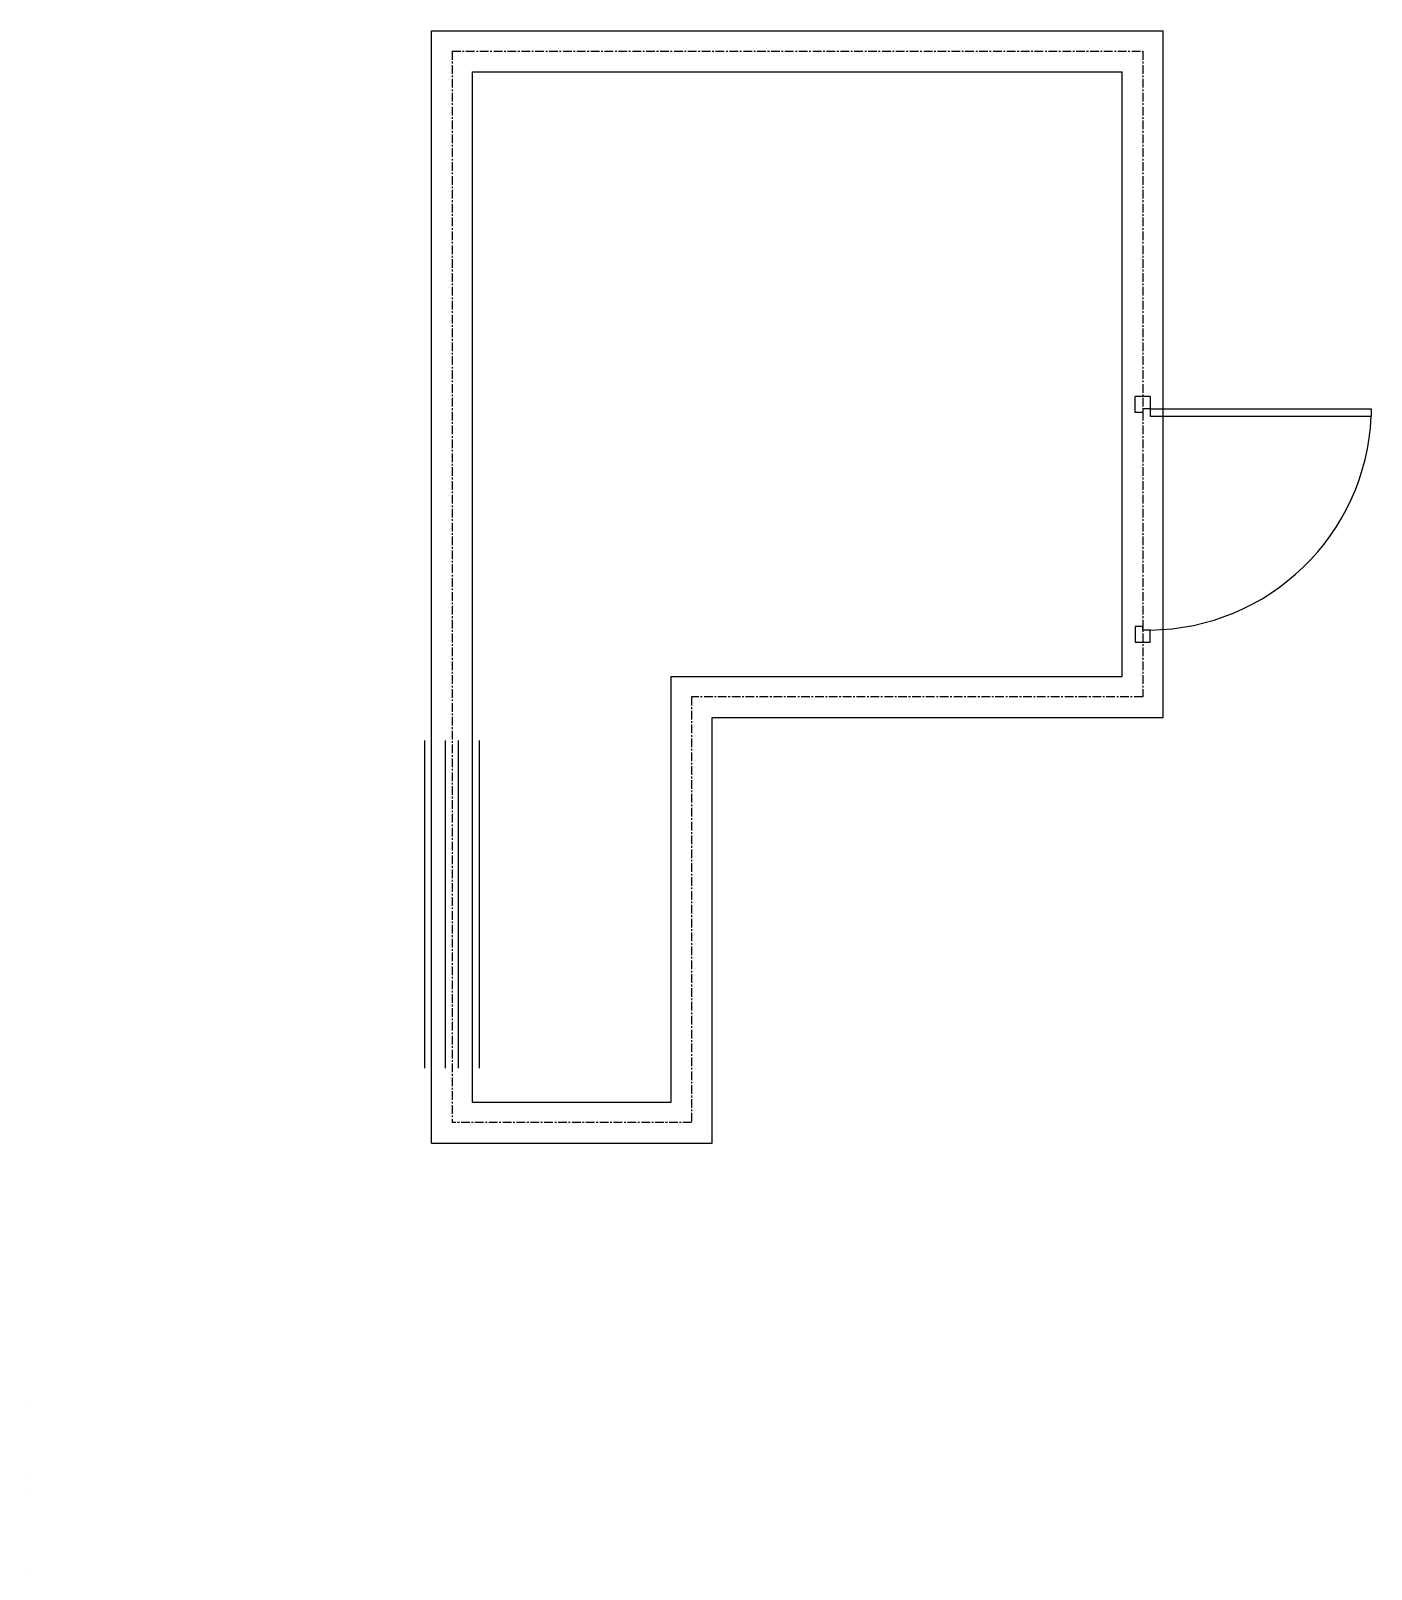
# Model space of a CAD drawing. Header units: millimetres. Extents: x 0 to 4909, y -306 to 5330.
import ezdxf

# ---------------------------------------------------------------- set-up
doc = ezdxf.new("R2010")
doc.units = ezdxf.units.MM
doc.header["$MEASUREMENT"] = 0
doc.linetypes.add('CENTER', pattern=[50.8, 31.75, -6.35, 6.35, -6.35])
doc.linetypes.add('HIDDEN', pattern=[0.375, 0.25, -0.125])
for name, color, linetype in [('DOTE', 1, 'CENTER'), ('LEAF', 134, 'Continuous'), ('WALL', 7, 'Continuous'), ('WINDOW', 2, 'Continuous')]:
    doc.layers.add(name, color=color, linetype=linetype)

# ---------------------------------------------------------------- blocks, each defined once
blk = doc.blocks.new('DR_D01')
for p, q in [((-0.45, 0.93), (-0.42, 0.93)), ((-0.45, 0.03), (-0.45, 0.93)), ((-0.42, 0.03), (-0.42, 0.93)), ((-0.5, 0.03), (-0.42, 0.03)), ((-0.5, 0.03), (-0.5, -0.03)), ((-0.45, 0.03), (-0.45, 0)), ((-0.45, 0), (-0.435, 0)), ((-0.435, 0), (-0.435, -0.03)), ((0.435, 0), (0.435, -0.03)), ((0.45, 0), (0.435, 0)), ((0.45, 0.03), (0.45, 0)), ((0.5, 0.03), (0.45, 0.03)), ((0.5, -0.03), (0.5, 0.03)), ((-0.435, -0.03), (-0.5, -0.03)), ((0.435, -0.03), (0.5, -0.03))]:
    blk.add_line(p, q)
blk.add_arc((-0.4602, 0.0206), 0.9103, 0.59152, 87.46644)
blk = doc.blocks.new('WD_HIGH4')
at = {"linetype": 'HIDDEN', "ltscale": 1000}
for p, q in [((-0.5, 0.12), (0.5, 0.12)), ((-0.5, -0.12), (0.5, -0.12))]:
    blk.add_line(p, q, dxfattribs=at)
at = {"layer": 'WALL'}
for p, q in [((-0.5, 0.5), (0.5, 0.5)), ((-0.5, -0.5), (0.5, -0.5))]:
    blk.add_line(p, q, dxfattribs=at)

msp = doc.modelspace()

# ---------------------------------------------------------------- linework, layer by layer
for p, q in [((0, 306), (0, 306)), ((0, -306), (0, -306))]:
    msp.add_line(p, q)
at = {"layer": 'DOTE'}
for p, q in [((1543, 5254.8), (1543, 1329.9)), ((1543, 5254.8), (4072.4, 5254.8)), ((4072.4, 5254.8), (4072.4, 2889.5)), ((4072.4, 2889.5), (2420.5, 2889.5)), ((2420.5, 2889.5), (2420.5, 1329.9)), ((2420.5, 1329.9), (1543, 1329.9))]:
    msp.add_line(p, q, dxfattribs=at)
at = {"layer": 'LEAF'}
for p, q in [((0, 25), (0, 25)), ((0, -25), (0, -25))]:
    msp.add_line(p, q, dxfattribs=at)
at = {"layer": 'WALL'}
for p, q in [((1468, 5329.8), (4147.4, 5329.8)), ((1468, 1254.9), (1468, 5329.8)), ((4147.4, 2814.5), (4147.4, 5329.8)), ((1618, 5179.8), (3997.4, 5179.8)), ((1618, 1404.9), (1618, 5179.8)), ((3997.4, 2964.5), (3997.4, 5179.8)), ((2345.5, 1404.9), (2345.5, 2964.5)), ((2345.5, 2964.5), (3997.4, 2964.5)), ((2495.5, 1254.9), (2495.5, 2814.5)), ((2495.5, 2814.5), (4147.4, 2814.5)), ((1618, 1404.9), (2345.5, 1404.9)), ((1468, 1254.9), (2495.5, 1254.9))]:
    msp.add_line(p, q, dxfattribs=at)

# ---------------------------------------------------------------- block references
at = {"layer": 'WINDOW', "rotation": 90}
for name, p, xscale, yscale, zscale in [('DR_D01', (4072.4, 3539.5), -900, -900, 900), ('WD_HIGH4', (1543, 2129.9), 1200, 200, 1200)]:
    msp.add_blockref(name, p, dxfattribs=dict(at, xscale=xscale, yscale=yscale, zscale=zscale))

doc.saveas('drawing.dxf')
